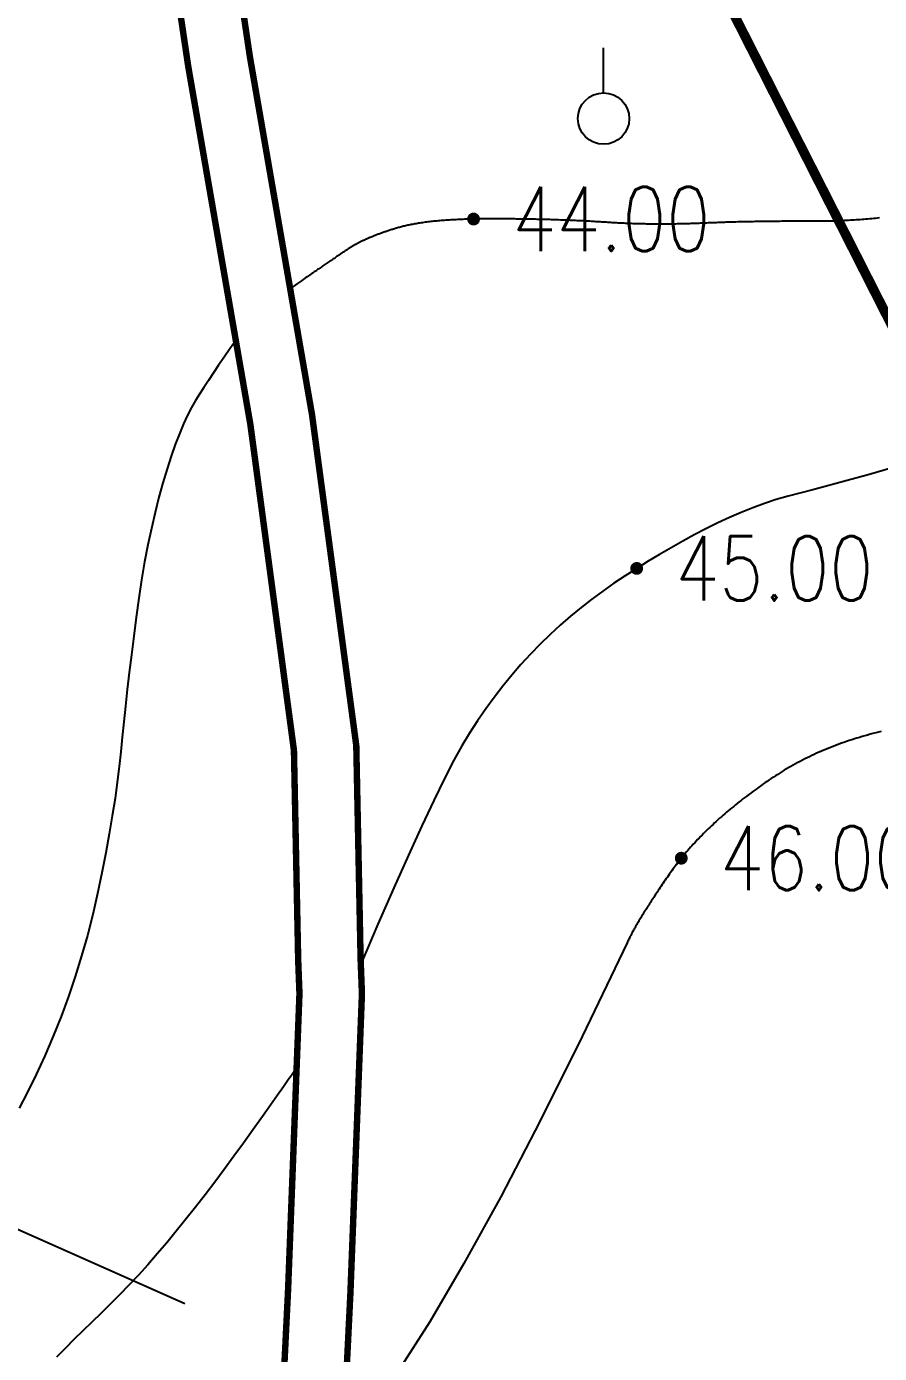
# Model space of a CAD drawing. Extents: x 39624947 to 39626627, y 3418539 to 3418836.
# Drawn here: x 39625952.29 to 39625978.85, y 3418769.51 to 3418810.84 of the extents above; entities that cross this region are included whole.
import ezdxf
from ezdxf.enums import TextEntityAlignment as Align

# ---------------------------------------------------------------- set-up
doc = ezdxf.new("R2010")
doc.units = 0
doc.linetypes.add('X3', pattern=[5, 4, -1])
doc.layers.get('0').update_dxf_attribs({"linetype": 'CONTINUOUS'})
for name, color, linetype in [('DLSS', 4, 'CONTINUOUS'), ('GCD', 7, 'CONTINUOUS'), ('PUB_WALL', 9, 'CONTINUOUS')]:
    doc.layers.add(name, color=color, linetype=linetype)
doc.styles.add('HZ', font='rs.shx', dxfattribs={"width": 0.8, "bigfont": 'hztxt.shx'})

# ---------------------------------------------------------------- blocks, each defined once
blk = doc.blocks.new('GC125')
blk.add_line((0, 0.8), (0, 2.2))
blk.add_circle((0, 0), 0.8)
blk = doc.blocks.new('GC200')
at = {"linetype": 'Continuous', "const_width": 0.2, "flags": 128}
blk.add_lwpolyline([(-0.1, 0, 1), (0.1, 0, 1)], format="xyb", close=True, dxfattribs=at)
blk = doc.blocks.new('111133333777777')
at = {"layer": 'PUB_WALL', "color": 252, "ltscale": 0.01}
for points in [[(39623335.152, 3418797.099), (39623335.092, 3418797.093), (39623335.031, 3418797.087), (39623334.97, 3418797.081), (39623334.91, 3418797.075), (39623334.849, 3418797.07), (39623334.788, 3418797.064), (39623334.728, 3418797.059), (39623334.667, 3418797.055), (39623334.607, 3418797.05), (39623334.546, 3418797.045), (39623334.486, 3418797.041), (39623334.425, 3418797.037), (39623334.365, 3418797.033), (39623334.304, 3418797.029), (39623334.244, 3418797.026), (39623334.183, 3418797.023), (39623334.123, 3418797.02), (39623334.063, 3418797.017), (39623334.002, 3418797.014), (39623333.942, 3418797.011), (39623333.881, 3418797.009), (39623333.821, 3418797.007), (39623333.761, 3418797.005), (39623333.701, 3418797.003), (39623333.64, 3418797.002), (39623333.58, 3418797.001), (39623333.52, 3418796.999), (39623333.46, 3418796.998), (39623333.399, 3418796.998), (39623333.339, 3418796.997), (39623333.279, 3418796.997), (39623333.219, 3418796.996), (39623333.159, 3418796.996), (39623333.099, 3418796.996), (39623333.04, 3418796.996), (39623332.98, 3418796.996), (39623332.921, 3418796.996), (39623332.861, 3418796.996), (39623332.802, 3418796.996), (39623332.743, 3418796.996), (39623332.684, 3418796.996), (39623332.625, 3418796.996), (39623332.567, 3418796.996), (39623332.508, 3418796.996), (39623332.45, 3418796.996), (39623332.392, 3418796.996), (39623332.334, 3418796.996), (39623332.277, 3418796.996), (39623332.219, 3418796.995), (39623332.162, 3418796.995), (39623332.105, 3418796.995), (39623332.048, 3418796.994), (39623331.991, 3418796.994), (39623331.934, 3418796.994), (39623331.878, 3418796.993), (39623331.822, 3418796.993), (39623331.766, 3418796.992), (39623331.71, 3418796.991), (39623331.654, 3418796.991), (39623331.599, 3418796.99), (39623331.543, 3418796.989), (39623331.488, 3418796.989), (39623331.433, 3418796.988), (39623331.378, 3418796.987), (39623331.324, 3418796.986), (39623331.269, 3418796.985), (39623331.215, 3418796.984), (39623331.161, 3418796.983), (39623331.107, 3418796.982), (39623331.053, 3418796.981), (39623331, 3418796.98), (39623330.946, 3418796.979), (39623330.893, 3418796.978), (39623330.84, 3418796.976), (39623330.787, 3418796.975), (39623330.735, 3418796.974), (39623330.682, 3418796.972), (39623330.63, 3418796.971), (39623330.578, 3418796.97), (39623330.526, 3418796.968), (39623330.474, 3418796.967), (39623330.423, 3418796.965), (39623330.371, 3418796.964), (39623330.32, 3418796.962), (39623330.269, 3418796.96), (39623330.218, 3418796.959), (39623330.167, 3418796.957), (39623330.117, 3418796.955), (39623330.067, 3418796.953), (39623330.016, 3418796.951), (39623329.966, 3418796.949), (39623329.917, 3418796.948), (39623329.867, 3418796.946), (39623329.818, 3418796.944), (39623329.768, 3418796.941), (39623329.719, 3418796.939), (39623329.67, 3418796.937), (39623329.621, 3418796.936), (39623329.572, 3418796.934), (39623329.524, 3418796.932), (39623329.475, 3418796.93), (39623329.427, 3418796.928), (39623329.378, 3418796.926), (39623329.33, 3418796.924), (39623329.281, 3418796.923), (39623329.233, 3418796.921), (39623329.185, 3418796.92), (39623329.137, 3418796.918), (39623329.089, 3418796.917), (39623329.041, 3418796.916), (39623328.993, 3418796.915), (39623328.945, 3418796.913), (39623328.897, 3418796.912), (39623328.849, 3418796.912), (39623328.801, 3418796.911), (39623328.753, 3418796.91), (39623328.705, 3418796.909), (39623328.658, 3418796.909), (39623328.61, 3418796.908), (39623328.562, 3418796.908), (39623328.515, 3418796.908), (39623328.467, 3418796.907), (39623328.42, 3418796.907), (39623328.372, 3418796.907), (39623328.325, 3418796.907), (39623328.277, 3418796.907), (39623328.23, 3418796.908), (39623328.183, 3418796.908), (39623328.136, 3418796.908), (39623328.088, 3418796.909), (39623328.041, 3418796.909), (39623327.994, 3418796.91), (39623327.947, 3418796.91), (39623327.9, 3418796.911), (39623327.853, 3418796.912), (39623327.806, 3418796.913), (39623327.76, 3418796.914), (39623327.713, 3418796.915), (39623327.666, 3418796.916), (39623327.619, 3418796.918), (39623327.573, 3418796.919), (39623327.526, 3418796.92), (39623327.479, 3418796.922), (39623327.433, 3418796.924), (39623327.386, 3418796.925), (39623327.34, 3418796.927), (39623327.294, 3418796.929), (39623327.247, 3418796.931), (39623327.201, 3418796.933), (39623327.155, 3418796.935), (39623327.109, 3418796.937), (39623327.062, 3418796.94), (39623327.016, 3418796.942), (39623326.97, 3418796.944), (39623326.924, 3418796.947), (39623326.878, 3418796.95), (39623326.832, 3418796.952), (39623326.786, 3418796.955), (39623326.741, 3418796.958), (39623326.694, 3418796.961), (39623326.648, 3418796.964), (39623326.602, 3418796.967), (39623326.556, 3418796.969), (39623326.509, 3418796.972), (39623326.463, 3418796.975), (39623326.416, 3418796.978), (39623326.369, 3418796.981), (39623326.322, 3418796.984), (39623326.274, 3418796.987), (39623326.227, 3418796.99), (39623326.179, 3418796.993), (39623326.13, 3418796.995), (39623326.082, 3418796.998), (39623326.033, 3418797.001), (39623325.984, 3418797.003), (39623325.934, 3418797.006), (39623325.885, 3418797.008), (39623325.835, 3418797.011), (39623325.784, 3418797.013), (39623325.734, 3418797.015), (39623325.683, 3418797.018), (39623325.632, 3418797.02), (39623325.581, 3418797.022), (39623325.529, 3418797.024), (39623325.477, 3418797.026), (39623325.425, 3418797.028), (39623325.373, 3418797.031), (39623325.32, 3418797.032), (39623325.267, 3418797.034), (39623325.214, 3418797.036), (39623325.16, 3418797.038), (39623325.106, 3418797.04), (39623325.052, 3418797.042), (39623324.998, 3418797.043), (39623324.943, 3418797.045), (39623324.888, 3418797.047), (39623324.833, 3418797.048), (39623324.778, 3418797.05), (39623324.722, 3418797.051), (39623324.666, 3418797.052), (39623324.61, 3418797.054), (39623324.553, 3418797.055), (39623324.496, 3418797.056), (39623324.439, 3418797.058), (39623324.382, 3418797.059), (39623324.324, 3418797.06), (39623324.266, 3418797.061), (39623324.208, 3418797.062), (39623324.149, 3418797.063), (39623324.091, 3418797.064), (39623324.032, 3418797.065), (39623323.972, 3418797.066), (39623323.913, 3418797.066), (39623323.853, 3418797.067), (39623323.793, 3418797.068), (39623323.732, 3418797.069), (39623323.671, 3418797.069), (39623323.61, 3418797.07), (39623323.549, 3418797.07), (39623323.488, 3418797.071), (39623323.426, 3418797.071), (39623323.364, 3418797.071), (39623323.302, 3418797.072), (39623323.24, 3418797.072), (39623323.178, 3418797.072), (39623323.116, 3418797.072), (39623323.054, 3418797.072), (39623322.993, 3418797.072), (39623322.931, 3418797.072), (39623322.87, 3418797.071), (39623322.809, 3418797.071), (39623322.748, 3418797.07), (39623322.689, 3418797.069), (39623322.629, 3418797.068), (39623322.57, 3418797.067), (39623322.512, 3418797.066), (39623322.454, 3418797.065), (39623322.397, 3418797.063), (39623322.34, 3418797.062), (39623322.284, 3418797.06), (39623322.228, 3418797.058), (39623322.173, 3418797.056), (39623322.118, 3418797.054), (39623322.064, 3418797.051), (39623322.011, 3418797.049), (39623321.957, 3418797.046), (39623321.905, 3418797.044), (39623321.853, 3418797.041), (39623321.801, 3418797.038), (39623321.75, 3418797.034), (39623321.7, 3418797.031), (39623321.65, 3418797.028), (39623321.601, 3418797.024), (39623321.552, 3418797.02), (39623321.503, 3418797.016), (39623321.456, 3418797.012), (39623321.408, 3418797.008), (39623321.361, 3418797.004), (39623321.315, 3418796.999), (39623321.269, 3418796.995), (39623321.224, 3418796.99), (39623321.18, 3418796.985), (39623321.135, 3418796.98), (39623321.092, 3418796.975), (39623321.049, 3418796.969), (39623321.006, 3418796.964), (39623320.964, 3418796.958), (39623320.923, 3418796.952), (39623320.882, 3418796.946), (39623320.841, 3418796.94), (39623320.801, 3418796.934), (39623320.762, 3418796.928), (39623320.723, 3418796.921), (39623320.684, 3418796.915), (39623320.647, 3418796.908), (39623320.609, 3418796.901), (39623320.572, 3418796.894), (39623320.536, 3418796.887), (39623320.5, 3418796.879), (39623320.465, 3418796.872), (39623320.431, 3418796.864), (39623320.396, 3418796.856), (39623320.363, 3418796.849), (39623320.33, 3418796.841), (39623320.297, 3418796.832), (39623320.265, 3418796.824), (39623320.233, 3418796.816), (39623320.202, 3418796.807), (39623320.171, 3418796.798), (39623320.141, 3418796.79), (39623320.111, 3418796.781), (39623320.081, 3418796.772), (39623320.052, 3418796.763), (39623320.023, 3418796.754), (39623319.994, 3418796.745), (39623319.965, 3418796.736), (39623319.937, 3418796.727), (39623319.909, 3418796.718), (39623319.881, 3418796.709), (39623319.854, 3418796.7), (39623319.826, 3418796.691), (39623319.799, 3418796.681), (39623319.772, 3418796.672), (39623319.746, 3418796.663), (39623319.719, 3418796.654), (39623319.693, 3418796.645), (39623319.667, 3418796.636), (39623319.641, 3418796.626), (39623319.616, 3418796.617), (39623319.591, 3418796.608), (39623319.565, 3418796.599), (39623319.541, 3418796.59), (39623319.516, 3418796.58), (39623319.492, 3418796.571), (39623319.467, 3418796.562), (39623319.443, 3418796.552), (39623319.42, 3418796.543), (39623319.396, 3418796.534), (39623319.373, 3418796.524), (39623319.35, 3418796.515), (39623319.327, 3418796.506), (39623319.304, 3418796.496), (39623319.282, 3418796.487), (39623319.26, 3418796.478), (39623319.238, 3418796.468), (39623319.216, 3418796.459), (39623319.195, 3418796.449), (39623319.173, 3418796.44), (39623319.152, 3418796.431), (39623319.132, 3418796.421), (39623319.111, 3418796.412), (39623319.091, 3418796.402), (39623319.07, 3418796.393), (39623319.051, 3418796.383), (39623319.031, 3418796.374), (39623319.011, 3418796.364), (39623318.992, 3418796.355), (39623318.973, 3418796.345), (39623318.954, 3418796.335), (39623318.936, 3418796.326), (39623318.918, 3418796.316), (39623318.899, 3418796.307), (39623318.882, 3418796.297), (39623318.864, 3418796.287), (39623318.846, 3418796.278), (39623318.829, 3418796.268), (39623318.812, 3418796.258), (39623318.795, 3418796.249), (39623318.779, 3418796.239), (39623318.763, 3418796.229), (39623318.746, 3418796.22), (39623318.73, 3418796.21), (39623318.714, 3418796.2), (39623318.697, 3418796.189), (39623318.68, 3418796.179), (39623318.663, 3418796.168), (39623318.647, 3418796.157), (39623318.629, 3418796.146), (39623318.612, 3418796.135), (39623318.594, 3418796.124), (39623318.576, 3418796.112), (39623318.558, 3418796.1), (39623318.538, 3418796.087), (39623318.519, 3418796.074), (39623318.499, 3418796.061), (39623318.478, 3418796.047), (39623318.458, 3418796.034), (39623318.436, 3418796.02), (39623318.414, 3418796.005), (39623318.392, 3418795.99), (39623318.369, 3418795.975), (39623318.346, 3418795.96), (39623318.323, 3418795.944), (39623318.299, 3418795.928), (39623318.274, 3418795.911), (39623318.249, 3418795.895), (39623318.224, 3418795.878), (39623318.198, 3418795.86), (39623318.172, 3418795.842), (39623318.145, 3418795.824), (39623318.118, 3418795.806), (39623318.09, 3418795.787), (39623318.062, 3418795.768), (39623318.034, 3418795.749), (39623318.005, 3418795.729), (39623317.975, 3418795.709), (39623317.946, 3418795.689), (39623317.915, 3418795.668), (39623317.884, 3418795.647), (39623317.853, 3418795.626), (39623317.822, 3418795.604), (39623317.79, 3418795.582), (39623317.757, 3418795.56), (39623317.724, 3418795.537), (39623317.691, 3418795.514), (39623317.657, 3418795.491), (39623317.622, 3418795.468), (39623317.588, 3418795.444), (39623317.552, 3418795.419), (39623317.517, 3418795.395), (39623317.48, 3418795.37), (39623317.444, 3418795.345), (39623317.407, 3418795.319), (39623317.369, 3418795.293), (39623317.331, 3418795.267), (39623317.293, 3418795.241), (39623317.252, 3418795.212), (39623317.204, 3418795.179), (39623317.152, 3418795.143), (39623317.093, 3418795.102), (39623317.029, 3418795.057), (39623316.959, 3418795.009), (39623316.883, 3418794.956), (39623316.801, 3418794.899)], [(39623315.108, 3418793.287), (39623314.922, 3418793.019), (39623314.744, 3418792.76), (39623314.575, 3418792.511), (39623314.414, 3418792.272), (39623314.261, 3418792.042), (39623314.117, 3418791.822), (39623313.981, 3418791.612), (39623313.853, 3418791.411), (39623313.73, 3418791.2), (39623313.605, 3418790.958), (39623313.48, 3418790.684), (39623313.353, 3418790.38), (39623313.226, 3418790.045), (39623313.098, 3418789.678), (39623312.97, 3418789.281), (39623312.84, 3418788.852), (39623312.713, 3418788.398), (39623312.593, 3418787.924), (39623312.479, 3418787.431), (39623312.371, 3418786.917), (39623312.27, 3418786.384), (39623312.175, 3418785.83), (39623312.087, 3418785.257), (39623312.005, 3418784.664), (39623311.929, 3418784.071), (39623311.857, 3418783.497), (39623311.79, 3418782.944), (39623311.728, 3418782.41), (39623311.67, 3418781.896), (39623311.618, 3418781.402), (39623311.57, 3418780.927), (39623311.526, 3418780.473), (39623311.479, 3418780.014), (39623311.42, 3418779.53), (39623311.348, 3418779.018), (39623311.264, 3418778.479), (39623311.167, 3418777.914), (39623311.058, 3418777.322), (39623310.936, 3418776.704), (39623310.802, 3418776.058), (39623310.654, 3418775.403), (39623310.489, 3418774.754), (39623310.308, 3418774.112), (39623310.111, 3418773.477), (39623309.898, 3418772.848), (39623309.668, 3418772.226), (39623309.422, 3418771.611), (39623309.159, 3418771.003), (39623308.891, 3418770.419), (39623308.625, 3418769.875), (39623308.363, 3418769.372)], [(39623335.544, 3418789.312), (39623334.802, 3418789.103), (39623334.143, 3418788.921), (39623333.569, 3418788.765), (39623333.077, 3418788.635), (39623332.67, 3418788.532), (39623332.304, 3418788.436), (39623331.938, 3418788.328), (39623331.573, 3418788.207), (39623331.208, 3418788.074), (39623330.842, 3418787.929), (39623330.477, 3418787.772), (39623330.113, 3418787.603), (39623329.748, 3418787.421), (39623329.384, 3418787.23), (39623329.022, 3418787.033), (39623328.662, 3418786.83), (39623328.303, 3418786.621), (39623327.946, 3418786.405), (39623327.59, 3418786.184), (39623327.236, 3418785.956), (39623326.884, 3418785.722), (39623326.536, 3418785.48), (39623326.195, 3418785.229), (39623325.86, 3418784.967), (39623325.531, 3418784.696), (39623325.209, 3418784.415), (39623324.894, 3418784.124), (39623324.585, 3418783.823), (39623324.283, 3418783.512), (39623323.988, 3418783.192), (39623323.701, 3418782.861), (39623323.422, 3418782.52), (39623323.152, 3418782.168), (39623322.889, 3418781.807), (39623322.635, 3418781.435), (39623322.389, 3418781.053), (39623322.151, 3418780.661), (39623321.897, 3418780.207), (39623321.604, 3418779.64), (39623321.27, 3418778.959), (39623320.896, 3418778.165), (39623320.483, 3418777.257), (39623320.029, 3418776.236), (39623319.535, 3418775.101), (39623319.002, 3418773.854)], [(39623335.204, 3418781.101), (39623335.118, 3418781.08), (39623335.033, 3418781.059), (39623334.948, 3418781.038), (39623334.864, 3418781.016), (39623334.78, 3418780.993), (39623334.697, 3418780.97), (39623334.614, 3418780.946), (39623334.531, 3418780.922), (39623334.449, 3418780.897), (39623334.367, 3418780.872), (39623334.286, 3418780.846), (39623334.205, 3418780.819), (39623334.125, 3418780.792), (39623334.045, 3418780.765), (39623333.965, 3418780.737), (39623333.886, 3418780.708), (39623333.807, 3418780.679), (39623333.729, 3418780.649), (39623333.651, 3418780.618), (39623333.574, 3418780.588), (39623333.497, 3418780.556), (39623333.42, 3418780.524), (39623333.344, 3418780.491), (39623333.269, 3418780.458), (39623333.193, 3418780.425), (39623333.119, 3418780.391), (39623333.044, 3418780.356), (39623332.97, 3418780.32), (39623332.897, 3418780.285), (39623332.824, 3418780.248), (39623332.751, 3418780.211), (39623332.679, 3418780.174), (39623332.607, 3418780.136), (39623332.536, 3418780.097), (39623332.465, 3418780.058), (39623332.394, 3418780.018), (39623332.324, 3418779.978), (39623332.254, 3418779.937), (39623332.185, 3418779.896), (39623332.116, 3418779.854), (39623332.048, 3418779.811), (39623331.98, 3418779.768), (39623331.913, 3418779.725), (39623331.846, 3418779.682), (39623331.779, 3418779.638), (39623331.713, 3418779.594), (39623331.648, 3418779.549), (39623331.582, 3418779.504), (39623331.518, 3418779.459), (39623331.454, 3418779.414), (39623331.39, 3418779.369), (39623331.327, 3418779.323), (39623331.264, 3418779.278), (39623331.202, 3418779.232), (39623331.141, 3418779.187), (39623331.08, 3418779.141), (39623331.019, 3418779.095), (39623330.959, 3418779.049), (39623330.9, 3418779.003), (39623330.841, 3418778.957), (39623330.782, 3418778.911), (39623330.724, 3418778.865), (39623330.667, 3418778.819), (39623330.61, 3418778.773), (39623330.554, 3418778.726), (39623330.498, 3418778.68), (39623330.442, 3418778.634), (39623330.387, 3418778.587), (39623330.333, 3418778.54), (39623330.279, 3418778.494), (39623330.226, 3418778.447), (39623330.173, 3418778.4), (39623330.121, 3418778.353), (39623330.069, 3418778.306), (39623330.017, 3418778.259), (39623329.967, 3418778.212), (39623329.916, 3418778.165), (39623329.867, 3418778.118), (39623329.817, 3418778.07), (39623329.769, 3418778.023), (39623329.721, 3418777.975), (39623329.673, 3418777.928), (39623329.626, 3418777.88), (39623329.579, 3418777.833), (39623329.533, 3418777.785), (39623329.487, 3418777.737), (39623329.442, 3418777.689), (39623329.397, 3418777.641), (39623329.353, 3418777.593), (39623329.31, 3418777.545), (39623329.267, 3418777.497), (39623329.224, 3418777.449), (39623329.182, 3418777.4), (39623329.14, 3418777.352), (39623329.099, 3418777.303), (39623329.059, 3418777.255), (39623329.019, 3418777.206), (39623328.979, 3418777.158), (39623328.941, 3418777.109), (39623328.902, 3418777.06), (39623328.864, 3418777.011), (39623328.827, 3418776.962), (39623328.79, 3418776.913), (39623328.753, 3418776.864), (39623328.717, 3418776.815), (39623328.682, 3418776.766), (39623328.647, 3418776.717), (39623328.613, 3418776.668), (39623328.579, 3418776.62), (39623328.545, 3418776.572), (39623328.512, 3418776.524), (39623328.479, 3418776.476), (39623328.447, 3418776.428), (39623328.416, 3418776.381), (39623328.384, 3418776.335), (39623328.354, 3418776.289), (39623328.323, 3418776.243), (39623328.293, 3418776.198), (39623328.264, 3418776.153), (39623328.234, 3418776.109), (39623328.206, 3418776.066), (39623328.177, 3418776.023), (39623328.15, 3418775.98), (39623328.122, 3418775.938), (39623328.095, 3418775.897), (39623328.068, 3418775.856), (39623328.042, 3418775.816), (39623328.016, 3418775.776), (39623327.991, 3418775.737), (39623327.966, 3418775.698), (39623327.942, 3418775.66), (39623327.918, 3418775.622), (39623327.894, 3418775.585), (39623327.871, 3418775.548), (39623327.848, 3418775.512), (39623327.826, 3418775.476), (39623327.804, 3418775.441), (39623327.782, 3418775.406), (39623327.761, 3418775.372), (39623327.74, 3418775.338), (39623327.72, 3418775.305), (39623327.7, 3418775.273), (39623327.681, 3418775.241), (39623327.662, 3418775.209), (39623327.643, 3418775.178), (39623327.625, 3418775.148), (39623327.607, 3418775.118), (39623327.59, 3418775.088), (39623327.573, 3418775.059), (39623327.556, 3418775.031), (39623327.54, 3418775.003), (39623327.525, 3418774.976), (39623327.509, 3418774.949), (39623327.495, 3418774.923), (39623327.48, 3418774.897), (39623327.466, 3418774.872), (39623327.453, 3418774.847), (39623327.44, 3418774.823), (39623327.427, 3418774.799), (39623327.415, 3418774.776), (39623327.403, 3418774.753), (39623327.391, 3418774.73), (39623327.379, 3418774.705), (39623327.365, 3418774.678), (39623327.352, 3418774.649), (39623327.337, 3418774.619), (39623327.322, 3418774.587), (39623327.307, 3418774.553), (39623327.291, 3418774.518)], [(39623327.291, 3418774.518), (39623325.898, 3418771.609), (39623324.588, 3418768.974), (39623323.36, 3418766.615), (39623322.213, 3418764.53), (39623321.149, 3418762.72), (39623320.166, 3418761.185), (39623319.266, 3418759.924), (39623318.447, 3418758.938)], [(39623317.002, 3418770.622), (39623316.949, 3418770.546), (39623316.862, 3418770.423), (39623316.743, 3418770.253), (39623316.591, 3418770.037), (39623316.405, 3418769.775), (39623316.187, 3418769.466), (39623315.936, 3418769.11), (39623315.652, 3418768.708), (39623315.351, 3418768.286), (39623315.051, 3418767.872), (39623314.751, 3418767.465), (39623314.451, 3418767.065), (39623314.152, 3418766.673), (39623313.853, 3418766.288), (39623313.555, 3418765.911), (39623313.257, 3418765.541), (39623312.959, 3418765.18), (39623312.663, 3418764.832), (39623312.368, 3418764.494), (39623312.075, 3418764.169), (39623311.783, 3418763.855), (39623311.492, 3418763.553), (39623311.202, 3418763.262), (39623310.913, 3418762.983), (39623310.628, 3418762.71), (39623310.347, 3418762.437), (39623310.07, 3418762.163), (39623309.798, 3418761.89), (39623309.53, 3418761.617)]]:
    blk.add_lwpolyline(points, dxfattribs=at)
at = {"layer": 'PUB_WALL', "color": 252, "ltscale": 0.01, "elevation": 51.487}
blk.add_lwpolyline([(39623313.521, 3418763.282), (39623307.7, 3418765.864), (39623297.77, 3418768.701), (39623283.594, 3418771.135), (39623267.3, 3418775.09)], dxfattribs=at)
at = {"layer": 'PUB_WALL', "color": 252, "ltscale": 0.01}
blk.add_blockref('GC125', (39623326.561, 3418800.195, 51.487), dxfattribs=at)
ref = blk.add_blockref('GC200', (39623322.512, 3418797.066, 44), dxfattribs=at)
ref.add_attrib('height', '44.00', dxfattribs={"layer": 'GCD', "linetype": 'Continuous', "height": 2, "style": 'HZ', "width": 0.8}).set_placement((39623323.712, 3418797.066, 44), align=Align.MIDDLE_LEFT)
ref = blk.add_blockref('GC200', (39623327.59, 3418786.184, 45), dxfattribs=at)
ref.add_attrib('height', '45.00', dxfattribs={"layer": 'GCD', "linetype": 'Continuous', "height": 2, "style": 'HZ', "width": 0.8}).set_placement((39623328.79, 3418786.184, 45), align=Align.MIDDLE_LEFT)
ref = blk.add_blockref('GC200', (39623328.979, 3418777.158, 46), dxfattribs=at)
ref.add_attrib('height', '46.00', dxfattribs={"layer": 'GCD', "linetype": 'Continuous', "height": 2, "style": 'HZ', "width": 0.8}).set_placement((39623330.179, 3418777.158, 46), align=Align.MIDDLE_LEFT)

msp = doc.modelspace()

# ---------------------------------------------------------------- linework, layer by layer
at = {"layer": 'DLSS', "linetype": 'Continuous', "const_width": 0.2, "elevation": 51.487, "flags": 128}
for points in [[(39625967.35, 3418724.987), (39625965.622, 3418726.484), (39625964.665, 3418727.335), (39625963.894, 3418728.542), (39625962.046, 3418733.023), (39625961.154, 3418741.44), (39625960.613, 3418749.427), (39625959.925, 3418761.158), (39625960.435, 3418771.5), (39625960.789, 3418780.712), (39625960.749, 3418781.763), (39625960.617, 3418788.292), (39625959.26, 3418798.448), (39625957.325, 3418809.599), (39625956.24, 3418816.904), (39625955.808, 3418821.683)], [(39625969.223, 3418726.368), (39625968.815, 3418726.368), (39625967.279, 3418727.561), (39625965.548, 3418729.629), (39625963.949, 3418733.505), (39625963.09, 3418741.608), (39625962.553, 3418749.55), (39625961.871, 3418761.167), (39625962.376, 3418771.404), (39625962.734, 3418780.71), (39625962.692, 3418781.819), (39625962.558, 3418788.441), (39625961.181, 3418798.743), (39625959.244, 3418809.907), (39625958.171, 3418817.134), (39625957.758, 3418821.707)]]:
    msp.add_lwpolyline(points, dxfattribs=at)
at = {"layer": 'DLSS', "linetype": 'X3', "const_width": 0.3, "elevation": 53.092, "flags": 128}
msp.add_lwpolyline([(39625990.573, 3418580.132), (39626001.225, 3418582.095), (39626007.478, 3418585.136), (39626013.36, 3418589.902), (39626017.101, 3418594.612), (39626025.507, 3418608.2), (39626029.16, 3418618.92), (39626031.529, 3418626.061), (39626034.636, 3418640.624), (39626035.319, 3418645.811), (39626035.529, 3418649.206), (39626035.903, 3418658.992), (39626036.461, 3418663.606), (39626038.311, 3418678.92), (39626039.737, 3418684.684), (39626041.346, 3418689.215), (39626042.67, 3418696.817), (39626043.333, 3418704.855), (39626043.017, 3418710.462), (39626043.206, 3418718.632), (39626043.028, 3418722.319), (39626041.105, 3418729.485), (39626038.236, 3418732.364), (39626036.787, 3418734.519), (39626035.358, 3418742.266), (39626034.753, 3418743.998), (39626032.096, 3418747.552), (39626022.04, 3418760.138), (39626017.042, 3418768.126), (39626011.327, 3418775.982), (39626004.327, 3418782.361), (39625996.688, 3418790.862), (39625990.917, 3418792.791), (39625985.962, 3418795.079), (39625982.839, 3418796.968), (39625979.849, 3418800.309), (39625971.004, 3418817.744), (39625969.184, 3418818.665), (39625957.926, 3418819.847)], dxfattribs=at)

# ---------------------------------------------------------------- block references
at = {"linetype": 'Continuous'}
msp.add_blockref('111133333777777', (2643.698, 7.776), dxfattribs=at)

doc.saveas('drawing.dxf')
